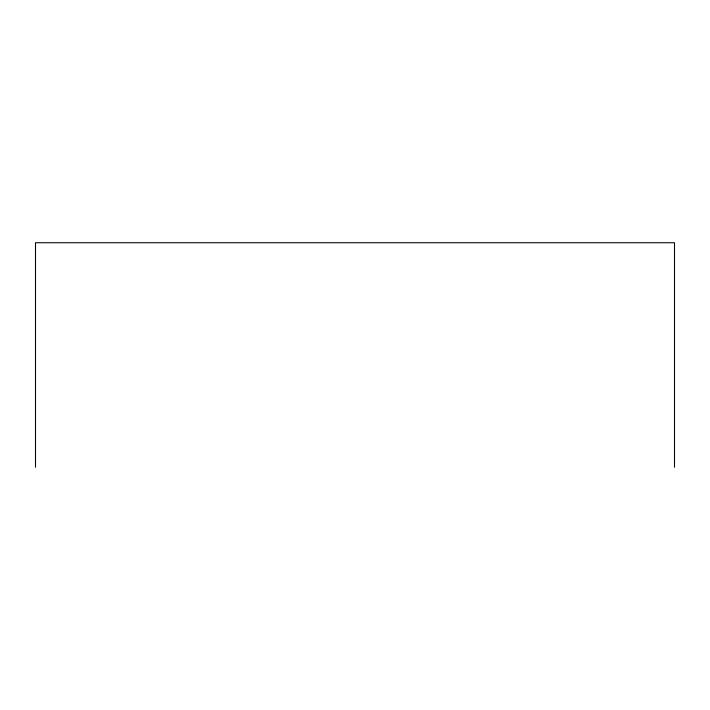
<?xml version="1.0" encoding="UTF-8"?>
<svg xmlns="http://www.w3.org/2000/svg" width="710" height="710" viewBox="0 0 710 710"><rect width="100%" height="100%" fill="white"/><g stroke="black" fill="none" stroke-linecap="round" stroke-linejoin="round"><path stroke-width="1.06" d="M674.5 467.26L674.5 242.74L35.5 242.74L35.5 467.26"/></g></svg>
